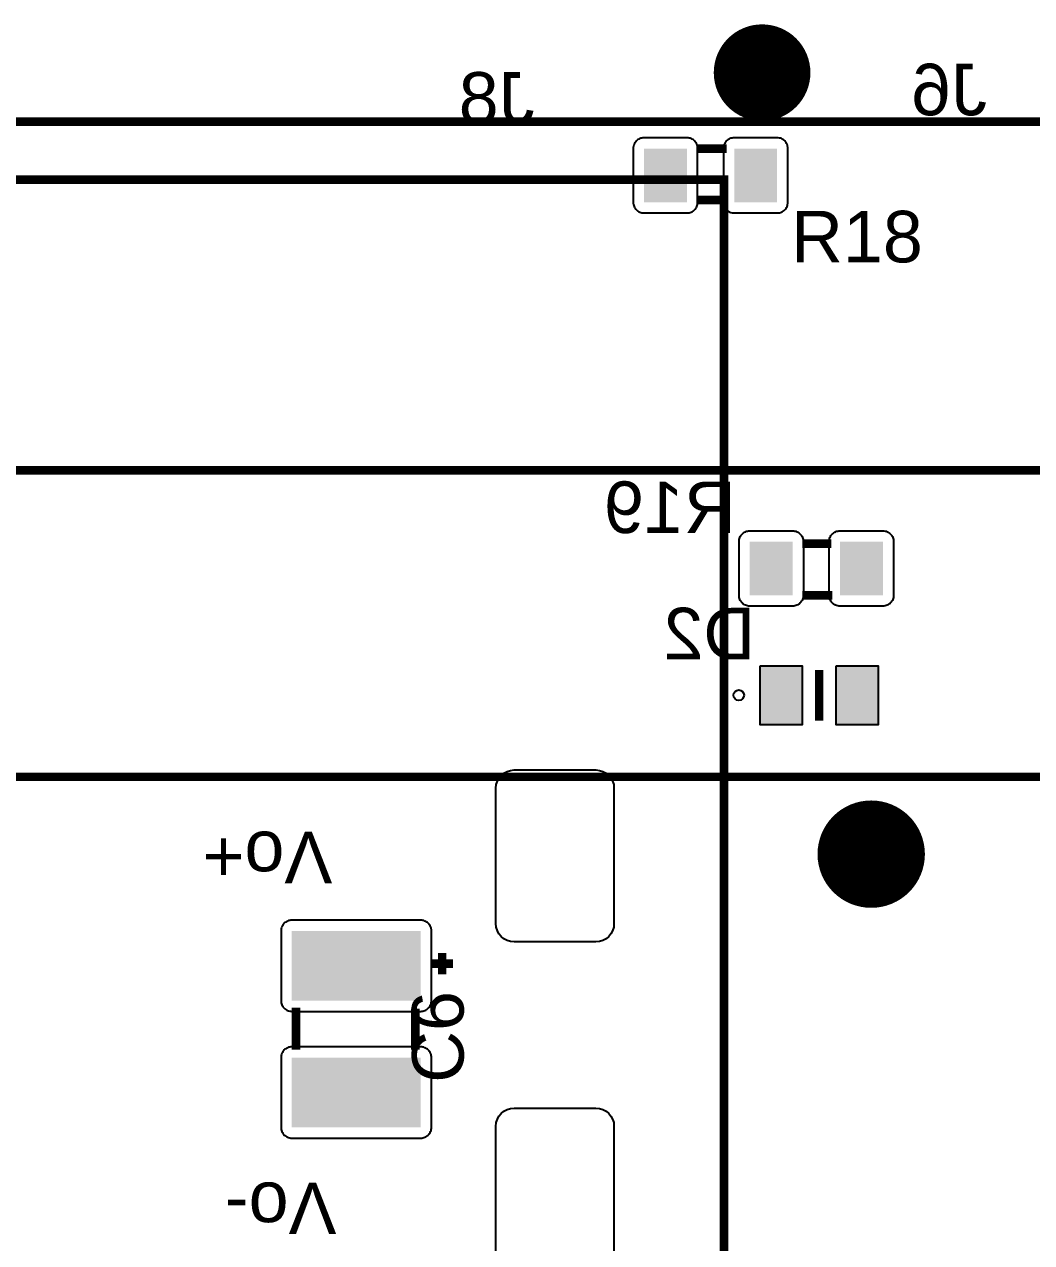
# Model space of a CAD drawing. Header units: inches. Extents: x 15 to 148, y 10 to 111.
# Drawn here: x 138.964 to 141.075, y 101.493 to 104.047 of the extents above; entities that cross this region are included whole.
import ezdxf

# ---------------------------------------------------------------- set-up
doc = ezdxf.new("R2010")
doc.units = ezdxf.units.IN
doc.header["$MEASUREMENT"] = 0
doc.layers.add('BLK_12AWG', color=7, linetype='Continuous')

# ---------------------------------------------------------------- blocks, each defined once
blk = doc.blocks.new('RPAD')
blk.add_trace([(-0.5, -0.5), (-0.5, 0.5), (0.5, -0.5), (0.5, 0.5)])
blk = doc.blocks.new('EPAD')
at = {"const_width": 0.5}
blk.add_lwpolyline([(-0.25, 0, 1), (0.25, 0, 1)], format="xyb", close=True, dxfattribs=at)
blk = doc.blocks.new('CEGHSD')
for points, const_width in [([(133.1481, 102.3092), (136.8095, 102.3092)], 0.008), ([(133.1481, 102.3092), (136.8095, 102.3092)], 0.008), ([(133.1481, 102.3092), (136.8095, 102.3092)], 0.008), ([(135.6458, 102.2842), (135.6738, 102.2842)], 0.008), ([(135.6458, 102.2842), (135.6738, 102.2842)], 0.008), ([(135.6458, 102.2842), (135.6738, 102.2842)], 0.008), ([(133.6084, 101.1844), (135.6714, 101.1844), (135.6714, 102.2553), (133.6084, 102.2553), (133.6084, 101.1844)], 0.008), ([(133.6084, 101.1844), (135.6714, 101.1844), (135.6714, 102.2553), (133.6084, 102.2553), (133.6084, 101.1844)], 0.008), ([(133.6084, 101.1844), (135.6714, 101.1844), (135.6714, 102.2553), (133.6084, 102.2553), (133.6084, 101.1844)], 0.008), ([(135.6458, 102.2362), (135.6728, 102.2362)], 0.008), ([(135.6458, 102.2362), (135.6728, 102.2362)], 0.008), ([(135.6458, 102.2362), (135.6728, 102.2362)], 0.008), ([(136.6914, 101.9844), (133.2662, 101.9844)], 0.008), ([(136.6914, 101.9844), (133.2662, 101.9844)], 0.008), ([(136.6914, 101.9844), (133.2662, 101.9844)], 0.008), ([(135.7443, 101.9161), (135.7713, 101.9161)], 0.008), ([(135.7443, 101.9161), (135.7713, 101.9161)], 0.008), ([(135.7443, 101.9161), (135.7713, 101.9161)], 0.008), ([(135.7443, 101.8681), (135.7723, 101.8681)], 0.008), ([(135.7443, 101.8681), (135.7723, 101.8681)], 0.008), ([(135.7443, 101.8681), (135.7723, 101.8681)], 0.008), ([(135.7599, 101.7986), (135.7599, 101.7514)], 0.00787), ([(135.7599, 101.7986), (135.7599, 101.7514)], 0.00787), ([(135.7599, 101.7986), (135.7599, 101.7514)], 0.00787), ([(133.6206, 101.699), (136.3371, 101.699)], 0.008), ([(133.6206, 101.699), (136.3371, 101.699)], 0.008), ([(133.6206, 101.699), (136.3371, 101.699)], 0.008), ([(135.4089, 101.515), (135.4089, 101.535)], 0.008), ([(135.4089, 101.515), (135.4089, 101.535)], 0.008), ([(135.4089, 101.515), (135.4089, 101.535)], 0.008), ([(135.3989, 101.525), (135.4189, 101.525)], 0.008), ([(135.3989, 101.525), (135.4189, 101.525)], 0.008), ([(135.3989, 101.525), (135.4189, 101.525)], 0.008), ([(135.2729, 101.445), (135.2729, 101.484)], 0.008), ([(135.2729, 101.445), (135.2729, 101.484)], 0.008), ([(135.2729, 101.445), (135.2729, 101.484)], 0.008), ([(135.3839, 101.445), (135.3839, 101.483)], 0.008), ([(135.3839, 101.445), (135.3839, 101.483)], 0.008), ([(135.3839, 101.445), (135.3839, 101.483)], 0.008)]:
    blk.add_lwpolyline(points, dxfattribs=dict(const_width=const_width))
for points in [[(135.5968, 102.2242), (135.6368, 102.2242), (135.6379, 102.2243), (135.6389, 102.2244), (135.6398, 102.2247), (135.6408, 102.225), (135.6416, 102.2254), (135.6425, 102.2259), (135.6432, 102.2265), (135.6439, 102.2271), (135.6446, 102.2278), (135.6452, 102.2286), (135.6456, 102.2294), (135.6461, 102.2303), (135.6464, 102.2312), (135.6466, 102.2322), (135.6468, 102.2332), (135.6468, 102.2342), (135.6468, 102.2842), (135.6468, 102.2853), (135.6466, 102.2863), (135.6464, 102.2872), (135.6461, 102.2882), (135.6456, 102.289), (135.6452, 102.2899), (135.6446, 102.2906), (135.6439, 102.2913), (135.6432, 102.292), (135.6425, 102.2926), (135.6416, 102.2931), (135.6408, 102.2935), (135.6398, 102.2938), (135.6389, 102.294), (135.6379, 102.2942), (135.6368, 102.2942), (135.5968, 102.2942), (135.5958, 102.2942), (135.5948, 102.294), (135.5938, 102.2938), (135.5929, 102.2935), (135.592, 102.2931), (135.5912, 102.2926), (135.5904, 102.292), (135.5897, 102.2913), (135.5891, 102.2906), (135.5885, 102.2899), (135.588, 102.289), (135.5876, 102.2882), (135.5873, 102.2872), (135.587, 102.2863), (135.5869, 102.2853), (135.5868, 102.2842), (135.5868, 102.2342), (135.5869, 102.2332), (135.587, 102.2322), (135.5873, 102.2312), (135.5876, 102.2303), (135.588, 102.2294), (135.5885, 102.2286), (135.5891, 102.2278), (135.5897, 102.2271), (135.5904, 102.2265), (135.5912, 102.2259), (135.592, 102.2254), (135.5929, 102.225), (135.5938, 102.2247), (135.5948, 102.2244), (135.5958, 102.2243), (135.5968, 102.2242)], [(135.6808, 102.2242), (135.7208, 102.2242), (135.7219, 102.2243), (135.7229, 102.2244), (135.7238, 102.2247), (135.7248, 102.225), (135.7256, 102.2254), (135.7265, 102.2259), (135.7272, 102.2265), (135.7279, 102.2271), (135.7286, 102.2278), (135.7292, 102.2286), (135.7296, 102.2294), (135.7301, 102.2303), (135.7304, 102.2312), (135.7306, 102.2322), (135.7308, 102.2332), (135.7308, 102.2342), (135.7308, 102.2842), (135.7308, 102.2853), (135.7306, 102.2863), (135.7304, 102.2872), (135.7301, 102.2882), (135.7296, 102.289), (135.7292, 102.2899), (135.7286, 102.2906), (135.7279, 102.2913), (135.7272, 102.292), (135.7265, 102.2926), (135.7256, 102.2931), (135.7248, 102.2935), (135.7238, 102.2938), (135.7229, 102.294), (135.7219, 102.2942), (135.7208, 102.2942), (135.6808, 102.2942), (135.6798, 102.2942), (135.6788, 102.294), (135.6778, 102.2938), (135.6769, 102.2935), (135.676, 102.2931), (135.6752, 102.2926), (135.6744, 102.292), (135.6737, 102.2913), (135.6731, 102.2906), (135.6725, 102.2899), (135.672, 102.289), (135.6716, 102.2882), (135.6713, 102.2872), (135.671, 102.2863), (135.6709, 102.2853), (135.6708, 102.2842), (135.6708, 102.2342), (135.6709, 102.2332), (135.671, 102.2322), (135.6713, 102.2312), (135.6716, 102.2303), (135.672, 102.2294), (135.6725, 102.2286), (135.6731, 102.2278), (135.6737, 102.2271), (135.6744, 102.2265), (135.6752, 102.2259), (135.676, 102.2254), (135.6769, 102.225), (135.6778, 102.2247), (135.6788, 102.2244), (135.6798, 102.2243), (135.6808, 102.2242)], [(135.6953, 101.9281), (135.7353, 101.9281), (135.7363, 101.928), (135.7373, 101.9279), (135.7383, 101.9277), (135.7392, 101.9273), (135.7401, 101.9269), (135.7409, 101.9264), (135.7417, 101.9258), (135.7424, 101.9252), (135.743, 101.9245), (135.7436, 101.9237), (135.7441, 101.9229), (135.7445, 101.922), (135.7448, 101.9211), (135.7451, 101.9201), (135.7452, 101.9191), (135.7453, 101.9181), (135.7453, 101.8681), (135.7452, 101.8671), (135.7451, 101.8661), (135.7448, 101.8651), (135.7445, 101.8642), (135.7441, 101.8633), (135.7436, 101.8625), (135.743, 101.8617), (135.7424, 101.861), (135.7417, 101.8603), (135.7409, 101.8598), (135.7401, 101.8593), (135.7392, 101.8589), (135.7383, 101.8585), (135.7373, 101.8583), (135.7363, 101.8581), (135.7353, 101.8581), (135.6953, 101.8581), (135.6942, 101.8581), (135.6932, 101.8583), (135.6922, 101.8585), (135.6913, 101.8589), (135.6904, 101.8593), (135.6896, 101.8598), (135.6889, 101.8603), (135.6881, 101.861), (135.6875, 101.8617), (135.6869, 101.8625), (135.6864, 101.8633), (135.686, 101.8642), (135.6857, 101.8651), (135.6855, 101.8661), (135.6853, 101.8671), (135.6853, 101.8681), (135.6853, 101.9181), (135.6853, 101.9191), (135.6855, 101.9201), (135.6857, 101.9211), (135.686, 101.922), (135.6864, 101.9229), (135.6869, 101.9237), (135.6875, 101.9245), (135.6881, 101.9252), (135.6889, 101.9258), (135.6896, 101.9264), (135.6904, 101.9269), (135.6913, 101.9273), (135.6922, 101.9277), (135.6932, 101.9279), (135.6942, 101.928), (135.6953, 101.9281)], [(135.7793, 101.9281), (135.8193, 101.9281), (135.8203, 101.928), (135.8213, 101.9279), (135.8223, 101.9277), (135.8232, 101.9273), (135.8241, 101.9269), (135.8249, 101.9264), (135.8257, 101.9258), (135.8264, 101.9252), (135.827, 101.9245), (135.8276, 101.9237), (135.8281, 101.9229), (135.8285, 101.922), (135.8288, 101.9211), (135.8291, 101.9201), (135.8292, 101.9191), (135.8293, 101.9181), (135.8293, 101.8681), (135.8292, 101.8671), (135.8291, 101.8661), (135.8288, 101.8651), (135.8285, 101.8642), (135.8281, 101.8633), (135.8276, 101.8625), (135.827, 101.8617), (135.8264, 101.861), (135.8257, 101.8603), (135.8249, 101.8598), (135.8241, 101.8593), (135.8232, 101.8589), (135.8223, 101.8585), (135.8213, 101.8583), (135.8203, 101.8581), (135.8193, 101.8581), (135.7793, 101.8581), (135.7782, 101.8581), (135.7772, 101.8583), (135.7762, 101.8585), (135.7753, 101.8589), (135.7744, 101.8593), (135.7736, 101.8598), (135.7729, 101.8603), (135.7721, 101.861), (135.7715, 101.8617), (135.7709, 101.8625), (135.7704, 101.8633), (135.77, 101.8642), (135.7697, 101.8651), (135.7695, 101.8661), (135.7693, 101.8671), (135.7693, 101.8681), (135.7693, 101.9181), (135.7693, 101.9191), (135.7695, 101.9201), (135.7697, 101.9211), (135.77, 101.922), (135.7704, 101.9229), (135.7709, 101.9237), (135.7715, 101.9245), (135.7721, 101.9252), (135.7729, 101.9258), (135.7736, 101.9264), (135.7744, 101.9269), (135.7753, 101.9273), (135.7762, 101.9277), (135.7772, 101.9279), (135.7782, 101.928), (135.7793, 101.9281)], [(135.705, 101.8025), (135.744, 101.8025), (135.744, 101.7475), (135.705, 101.7475), (135.705, 101.8025)], [(135.7758, 101.8025), (135.8148, 101.8025), (135.8148, 101.7475), (135.7758, 101.7475), (135.7758, 101.8025)], [(135.5519, 101.5454), (135.4759, 101.5454), (135.4725, 101.5457), (135.4693, 101.5467), (135.4664, 101.5482), (135.4639, 101.5503), (135.4618, 101.5528), (135.4603, 101.5557), (135.4593, 101.5589), (135.4589, 101.5624), (135.4589, 101.6884), (135.4593, 101.6919), (135.4603, 101.6951), (135.4618, 101.698), (135.4639, 101.7005), (135.4664, 101.7025), (135.4693, 101.7041), (135.4725, 101.705), (135.4759, 101.7054), (135.5519, 101.7054), (135.5554, 101.705), (135.5586, 101.7041), (135.5615, 101.7025), (135.564, 101.7005), (135.5661, 101.698), (135.5676, 101.6951), (135.5686, 101.6919), (135.5689, 101.6884), (135.5689, 101.5624), (135.5686, 101.5589), (135.5676, 101.5557), (135.5661, 101.5528), (135.564, 101.5503), (135.5615, 101.5482), (135.5586, 101.5467), (135.5554, 101.5457), (135.5519, 101.5454)], [(135.3989, 101.4905), (135.3989, 101.5555), (135.3989, 101.5566), (135.3987, 101.5576), (135.3985, 101.5585), (135.3981, 101.5595), (135.3977, 101.5603), (135.3972, 101.5612), (135.3967, 101.5619), (135.396, 101.5626), (135.3953, 101.5633), (135.3945, 101.5638), (135.3937, 101.5643), (135.3928, 101.5647), (135.3919, 101.5651), (135.3909, 101.5653), (135.3899, 101.5655), (135.3889, 101.5655), (135.2689, 101.5655), (135.2679, 101.5655), (135.2669, 101.5653), (135.2659, 101.5651), (135.265, 101.5647), (135.2641, 101.5643), (135.2633, 101.5638), (135.2625, 101.5633), (135.2618, 101.5626), (135.2612, 101.5619), (135.2606, 101.5612), (135.2601, 101.5603), (135.2597, 101.5595), (135.2593, 101.5585), (135.2591, 101.5576), (135.259, 101.5566), (135.2589, 101.5555), (135.2589, 101.4905), (135.259, 101.4895), (135.2591, 101.4885), (135.2593, 101.4875), (135.2597, 101.4866), (135.2601, 101.4857), (135.2606, 101.4849), (135.2612, 101.4841), (135.2618, 101.4834), (135.2625, 101.4828), (135.2633, 101.4822), (135.2641, 101.4817), (135.265, 101.4813), (135.2659, 101.481), (135.2669, 101.4807), (135.2679, 101.4806), (135.2689, 101.4805), (135.3889, 101.4805), (135.3899, 101.4806), (135.3909, 101.4807), (135.3919, 101.481), (135.3928, 101.4813), (135.3937, 101.4817), (135.3945, 101.4822), (135.3953, 101.4828), (135.396, 101.4834), (135.3967, 101.4841), (135.3972, 101.4849), (135.3977, 101.4857), (135.3981, 101.4866), (135.3985, 101.4875), (135.3987, 101.4885), (135.3989, 101.4895), (135.3989, 101.4905)], [(135.3989, 101.3725), (135.3989, 101.4375), (135.3989, 101.4386), (135.3987, 101.4396), (135.3985, 101.4405), (135.3981, 101.4415), (135.3977, 101.4423), (135.3972, 101.4432), (135.3967, 101.4439), (135.396, 101.4446), (135.3953, 101.4453), (135.3945, 101.4458), (135.3937, 101.4463), (135.3928, 101.4467), (135.3919, 101.4471), (135.3909, 101.4473), (135.3899, 101.4475), (135.3889, 101.4475), (135.2689, 101.4475), (135.2679, 101.4475), (135.2669, 101.4473), (135.2659, 101.4471), (135.265, 101.4467), (135.2641, 101.4463), (135.2633, 101.4458), (135.2625, 101.4453), (135.2618, 101.4446), (135.2612, 101.4439), (135.2606, 101.4432), (135.2601, 101.4423), (135.2597, 101.4415), (135.2593, 101.4405), (135.2591, 101.4396), (135.259, 101.4386), (135.2589, 101.4375), (135.2589, 101.3725), (135.259, 101.3715), (135.2591, 101.3705), (135.2593, 101.3695), (135.2597, 101.3686), (135.2601, 101.3677), (135.2606, 101.3669), (135.2612, 101.3661), (135.2618, 101.3654), (135.2625, 101.3648), (135.2633, 101.3642), (135.2641, 101.3637), (135.265, 101.3633), (135.2659, 101.363), (135.2669, 101.3627), (135.2679, 101.3626), (135.2689, 101.3625), (135.3889, 101.3625), (135.3899, 101.3626), (135.3909, 101.3627), (135.3919, 101.363), (135.3928, 101.3633), (135.3937, 101.3637), (135.3945, 101.3642), (135.3953, 101.3648), (135.396, 101.3654), (135.3967, 101.3661), (135.3972, 101.3669), (135.3977, 101.3677), (135.3981, 101.3686), (135.3985, 101.3695), (135.3987, 101.3705), (135.3989, 101.3715), (135.3989, 101.3725)]]:
    blk.add_lwpolyline(points, close=True)
blk.add_lwpolyline([(135.4589, 101.2474), (135.4589, 101.3734), (135.4593, 101.3769), (135.4603, 101.3801), (135.4618, 101.383), (135.4639, 101.3855), (135.4664, 101.3876), (135.4693, 101.3891), (135.4725, 101.3901), (135.4759, 101.3904), (135.5519, 101.3904), (135.5554, 101.3901), (135.5586, 101.3891), (135.5615, 101.3876), (135.564, 101.3855), (135.5661, 101.383), (135.5676, 101.3801), (135.5686, 101.3769), (135.5689, 101.3734), (135.5689, 101.2474)])
blk.add_circle((135.6851, 101.775), 0.00492)
blk.add_circle((135.6851, 101.775), 0.00492)
blk.add_circle((135.6851, 101.775), 0.00492)
for name, p, xscale, yscale in [('EPAD', (135.7068, 102.3549), 0.09, 0.09), ('RPAD', (135.7153, 101.8931), 0.04, 0.05), ('RPAD', (135.7993, 101.8931), 0.04, 0.05), ('RPAD', (135.7245, 101.775), 0.039, 0.055), ('RPAD', (135.7953, 101.775), 0.039, 0.055), ('EPAD', (135.8084, 101.627), 0.1, 0.1)]:
    blk.add_blockref(name, p, dxfattribs=dict(xscale=xscale, yscale=yscale))
for p, xscale, yscale, rotation in [((135.6168, 102.2592), 0.04, 0.05, 180), ((135.7008, 102.2592), 0.04, 0.05, 180), ((135.3289, 101.523), 0.065, 0.12, 90), ((135.3289, 101.405), 0.065, 0.12, 90)]:
    blk.add_blockref('RPAD', p, dxfattribs=dict(xscale=xscale, yscale=yscale, rotation=rotation))
at = {"text_generation_flag": 2, "width": 1.041667}
for s, p in [('J8', (135.4949, 102.3074)), ('J8', (135.4949, 102.3074)), ('J8', (135.4949, 102.3074)), ('J6', (135.9162, 102.3152)), ('J6', (135.9162, 102.3152)), ('J6', (135.9162, 102.3152)), ('R19', (135.6823, 101.9261)), ('R19', (135.6823, 101.9261)), ('R19', (135.6823, 101.9261)), ('D2', (135.7005, 101.8085)), ('D2', (135.7005, 101.8085)), ('D2', (135.7005, 101.8085))]:
    blk.add_text(s, height=0.048, dxfattribs=at).set_placement(p)
at = {"width": 1.041667}
blk.add_text('R18', height=0.048, dxfattribs=at).set_placement((135.7338, 102.1782))
blk.add_text('R18', height=0.048, dxfattribs=at).set_placement((135.7338, 102.1782))
blk.add_text('R18', height=0.048, dxfattribs=at).set_placement((135.7338, 102.1782))
for s, rotation, p in [('Vo+', 180, (135.3066, 101.6479)), ('Vo+', 180, (135.3066, 101.6479)), ('Vo+', 180, (135.3066, 101.6479)), ('C6', 90, (135.4289, 101.414)), ('C6', 90, (135.4289, 101.414)), ('C6', 90, (135.4289, 101.414)), ('Vo-', 180, (135.3105, 101.3211)), ('Vo-', 180, (135.3105, 101.3211)), ('Vo-', 180, (135.3105, 101.3211))]:
    blk.add_text(s, height=0.048, rotation=rotation, dxfattribs=at).set_placement(p)

msp = doc.modelspace()

# ---------------------------------------------------------------- block references
at = {"layer": 'BLK_12AWG', "xscale": 2.25, "yscale": 2.25, "zscale": 2.25}
msp.add_blockref('CEGHSD', (-164.8303, -126.3532), dxfattribs=at)

doc.saveas('drawing.dxf')
